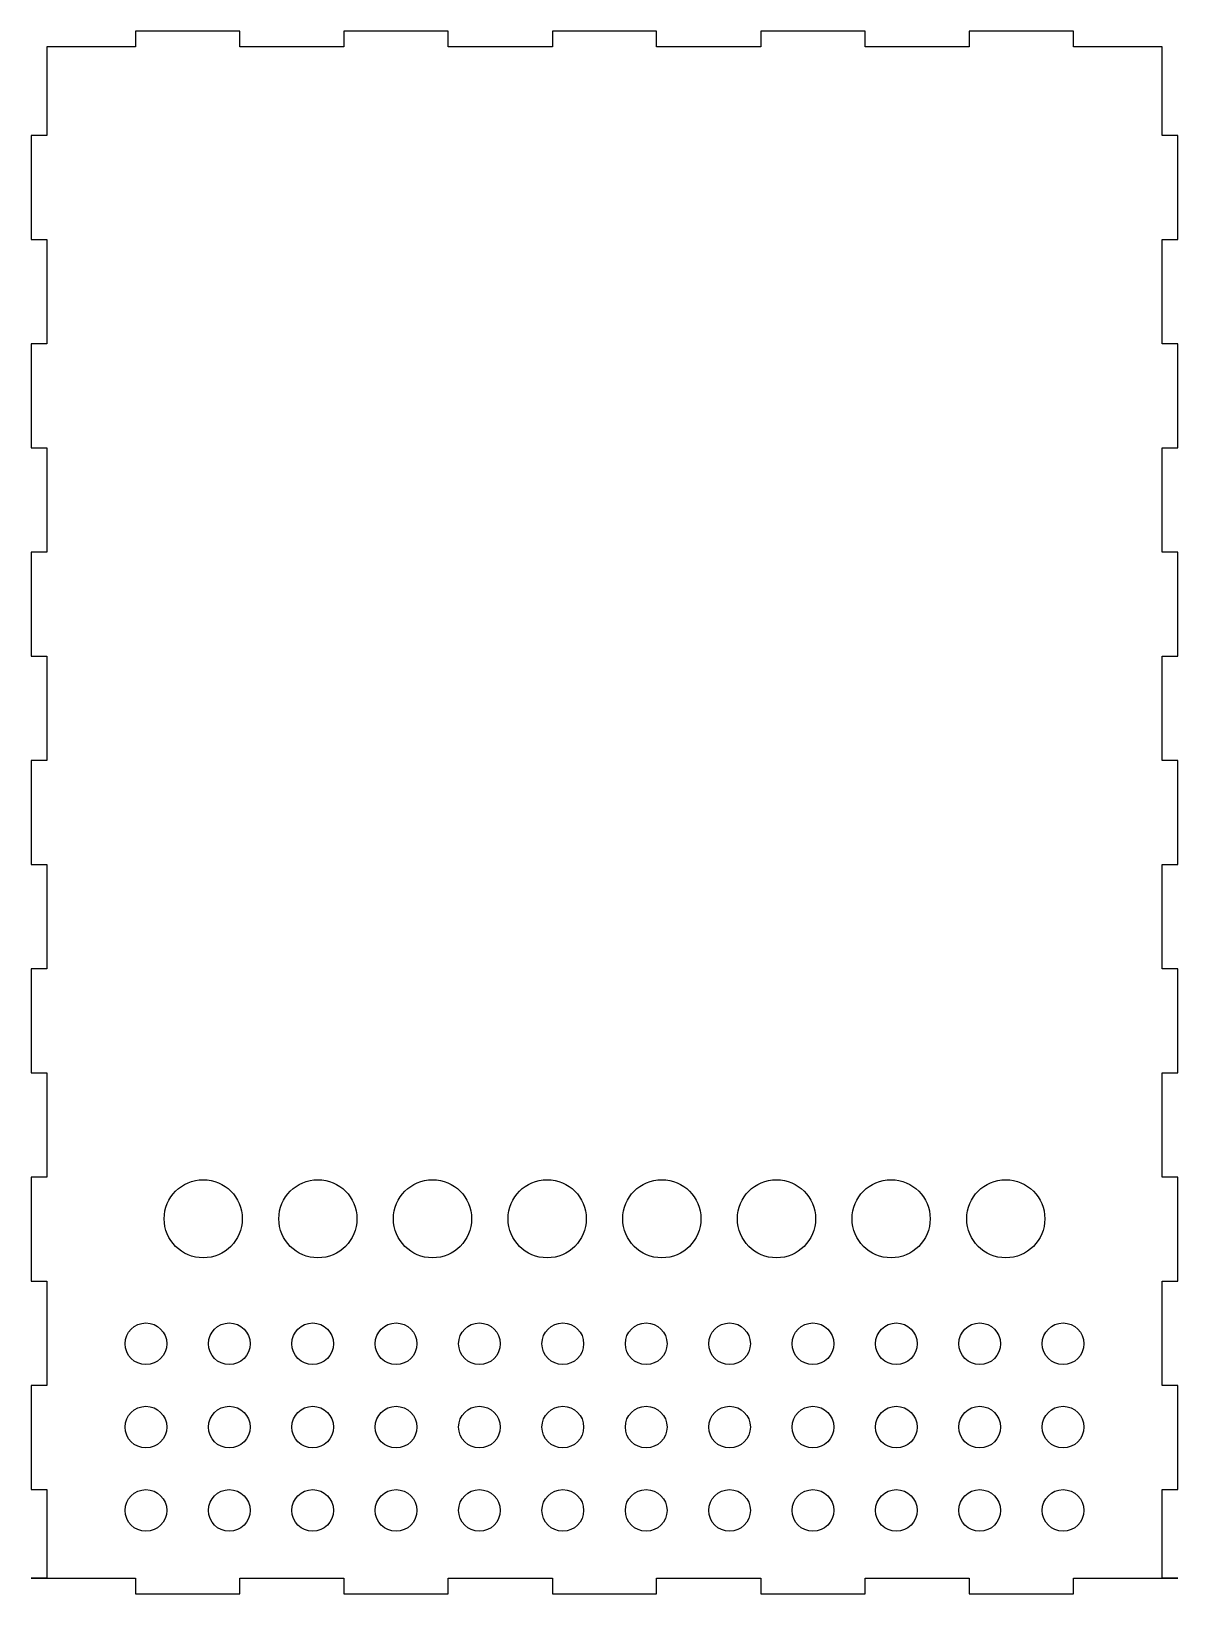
# Model space of a CAD drawing. Extents: x 0 to 220, y 0 to 300.
import ezdxf

# ---------------------------------------------------------------- set-up
doc = ezdxf.new("R2010")
doc.units = 0
doc.layers.add('Body', color=7, linetype='CONTINUOUS')

msp = doc.modelspace()

# ---------------------------------------------------------------- linework, layer by layer
at = {"layer": 'Body'}
for p, q in [((20, 300), (20, 297)), ((40, 300), (20, 300)), ((20, 300, 3), (20, 297, 3)), ((40, 300, 3), (20, 300, 3)), ((20, 300, 3), (20, 297, 3)), ((20, 300), (20, 297)), ((20, 300, 3), (20, 300)), ((40, 300), (20, 300)), ((20, 300, 3), (20, 300)), ((40, 300, 3), (20, 300, 3)), ((40, 297), (40, 300)), ((40, 297, 3), (40, 300, 3)), ((40, 300, 3), (40, 300)), ((40, 297, 3), (40, 300, 3)), ((40, 300, 3), (40, 300)), ((40, 297), (40, 300)), ((60, 300), (60, 297)), ((80, 300), (60, 300)), ((60, 300, 3), (60, 297, 3)), ((80, 300, 3), (60, 300, 3)), ((60, 300, 3), (60, 297, 3)), ((60, 300), (60, 297)), ((60, 300, 3), (60, 300)), ((80, 300), (60, 300)), ((60, 300, 3), (60, 300)), ((80, 300, 3), (60, 300, 3)), ((80, 297), (80, 300)), ((80, 297, 3), (80, 300, 3)), ((80, 300, 3), (80, 300)), ((80, 297, 3), (80, 300, 3)), ((80, 300, 3), (80, 300)), ((80, 297), (80, 300)), ((100, 300), (100, 297)), ((120, 300), (100, 300)), ((100, 300, 3), (100, 297, 3)), ((120, 300, 3), (100, 300, 3)), ((100, 300, 3), (100, 297, 3)), ((100, 300), (100, 297)), ((100, 300, 3), (100, 300)), ((120, 300), (100, 300)), ((100, 300, 3), (100, 300)), ((120, 300, 3), (100, 300, 3)), ((120, 297), (120, 300)), ((120, 297, 3), (120, 300, 3)), ((120, 300, 3), (120, 300)), ((120, 297, 3), (120, 300, 3)), ((120, 300, 3), (120, 300)), ((120, 297), (120, 300)), ((140, 300), (140, 297)), ((160, 300), (140, 300)), ((140, 300, 3), (140, 297, 3)), ((160, 300, 3), (140, 300, 3)), ((140, 300, 3), (140, 297, 3)), ((140, 300), (140, 297)), ((140, 300, 3), (140, 300)), ((160, 300), (140, 300)), ((140, 300, 3), (140, 300)), ((160, 300, 3), (140, 300, 3)), ((160, 297), (160, 300)), ((160, 297, 3), (160, 300, 3)), ((160, 300, 3), (160, 300)), ((160, 297, 3), (160, 300, 3)), ((160, 300, 3), (160, 300)), ((160, 297), (160, 300)), ((180, 300), (180, 297)), ((200, 300), (180, 300)), ((180, 300, 3), (180, 297, 3)), ((200, 300, 3), (180, 300, 3)), ((180, 300, 3), (180, 297, 3)), ((180, 300), (180, 297)), ((180, 300, 3), (180, 300)), ((200, 300), (180, 300)), ((180, 300, 3), (180, 300)), ((200, 300, 3), (180, 300, 3)), ((200, 297), (200, 300)), ((200, 297, 3), (200, 300, 3)), ((200, 300, 3), (200, 300)), ((200, 297, 3), (200, 300, 3)), ((200, 300, 3), (200, 300)), ((200, 297), (200, 300)), ((3, 297), (3, 280)), ((20, 297), (3, 297)), ((3, 297, 3), (3, 280, 3)), ((20, 297, 3), (3, 297, 3)), ((3, 297, 3), (3, 280, 3)), ((3, 297), (3, 280)), ((3, 297, 3), (3, 297)), ((20, 297, 3), (3, 297, 3)), ((3, 297, 3), (3, 297)), ((20, 297), (3, 297)), ((20, 297, 3), (20, 297)), ((20, 297, 3), (20, 297)), ((60, 297), (40, 297)), ((60, 297, 3), (40, 297, 3)), ((40, 297, 3), (40, 297)), ((60, 297, 3), (40, 297, 3)), ((40, 297, 3), (40, 297)), ((60, 297), (40, 297)), ((60, 297, 3), (60, 297)), ((60, 297, 3), (60, 297)), ((100, 297), (80, 297)), ((100, 297, 3), (80, 297, 3)), ((80, 297, 3), (80, 297)), ((100, 297, 3), (80, 297, 3)), ((80, 297, 3), (80, 297)), ((100, 297), (80, 297)), ((100, 297, 3), (100, 297)), ((100, 297, 3), (100, 297)), ((140, 297), (120, 297)), ((140, 297, 3), (120, 297, 3)), ((120, 297, 3), (120, 297)), ((140, 297, 3), (120, 297, 3)), ((120, 297, 3), (120, 297)), ((140, 297), (120, 297)), ((140, 297, 3), (140, 297)), ((140, 297, 3), (140, 297)), ((180, 297), (160, 297)), ((180, 297, 3), (160, 297, 3)), ((160, 297, 3), (160, 297)), ((180, 297, 3), (160, 297, 3)), ((160, 297, 3), (160, 297)), ((180, 297), (160, 297)), ((180, 297, 3), (180, 297)), ((180, 297, 3), (180, 297)), ((217, 297), (200, 297)), ((217, 297, 3), (200, 297, 3)), ((200, 297, 3), (200, 297)), ((217, 297, 3), (200, 297, 3)), ((200, 297, 3), (200, 297)), ((217, 297), (200, 297)), ((217, 280), (217, 297)), ((217, 280, 3), (217, 297, 3)), ((217, 297, 3), (217, 297)), ((217, 280, 3), (217, 297, 3)), ((217, 297, 3), (217, 297)), ((217, 280), (217, 297)), ((0, 280), (0, 260)), ((3, 280), (0, 280)), ((0, 280, 3), (0, 260, 3)), ((3, 280, 3), (0, 280, 3)), ((0, 280), (0, 260)), ((0, 280, 3), (0, 260, 3)), ((0, 280, 3), (0, 280)), ((3, 280, 3), (0, 280, 3)), ((0, 280, 3), (0, 280)), ((3, 280), (0, 280)), ((3, 280, 3), (3, 280)), ((3, 280, 3), (3, 280)), ((220, 280), (217, 280)), ((220, 280, 3), (217, 280, 3)), ((217, 280, 3), (217, 280)), ((220, 280, 3), (217, 280, 3)), ((217, 280, 3), (217, 280)), ((220, 280), (217, 280)), ((220, 260), (220, 280)), ((220, 260, 3), (220, 280, 3)), ((220, 280, 3), (220, 280)), ((220, 260), (220, 280)), ((220, 280, 3), (220, 280)), ((220, 260, 3), (220, 280, 3)), ((0, 260), (3, 260)), ((0, 260, 3), (3, 260, 3)), ((0, 260, 3), (3, 260, 3)), ((0, 260), (3, 260)), ((0, 260, 3), (0, 260)), ((0, 260, 3), (0, 260)), ((3, 260), (3, 240)), ((3, 260, 3), (3, 240, 3)), ((3, 260, 3), (3, 240, 3)), ((3, 260), (3, 240)), ((3, 260, 3), (3, 260)), ((3, 260, 3), (3, 260)), ((217, 260), (220, 260)), ((217, 240), (217, 260)), ((217, 260, 3), (220, 260, 3)), ((217, 240, 3), (217, 260, 3)), ((217, 260, 3), (220, 260, 3)), ((217, 260), (220, 260)), ((217, 260, 3), (217, 260)), ((217, 240, 3), (217, 260, 3)), ((217, 260, 3), (217, 260)), ((217, 240), (217, 260)), ((220, 260, 3), (220, 260)), ((220, 260, 3), (220, 260)), ((0, 240), (0, 220)), ((3, 240), (0, 240)), ((0, 240, 3), (0, 220, 3)), ((3, 240, 3), (0, 240, 3)), ((0, 240), (0, 220)), ((0, 240, 3), (0, 220, 3)), ((0, 240, 3), (0, 240)), ((3, 240, 3), (0, 240, 3)), ((0, 240, 3), (0, 240)), ((3, 240), (0, 240)), ((3, 240, 3), (3, 240)), ((3, 240, 3), (3, 240)), ((220, 240), (217, 240)), ((220, 240, 3), (217, 240, 3)), ((217, 240, 3), (217, 240)), ((220, 240, 3), (217, 240, 3)), ((217, 240, 3), (217, 240)), ((220, 240), (217, 240)), ((220, 220), (220, 240)), ((220, 220, 3), (220, 240, 3)), ((220, 240, 3), (220, 240)), ((220, 220), (220, 240)), ((220, 240, 3), (220, 240)), ((220, 220, 3), (220, 240, 3)), ((0, 220), (3, 220)), ((0, 220, 3), (3, 220, 3)), ((0, 220, 3), (3, 220, 3)), ((0, 220), (3, 220)), ((0, 220, 3), (0, 220)), ((0, 220, 3), (0, 220)), ((3, 220), (3, 200)), ((3, 220, 3), (3, 200, 3)), ((3, 220, 3), (3, 200, 3)), ((3, 220), (3, 200)), ((3, 220, 3), (3, 220)), ((3, 220, 3), (3, 220)), ((217, 220), (220, 220)), ((217, 200), (217, 220)), ((217, 220, 3), (220, 220, 3)), ((217, 200, 3), (217, 220, 3)), ((217, 220, 3), (220, 220, 3)), ((217, 220), (220, 220)), ((217, 220, 3), (217, 220)), ((217, 200, 3), (217, 220, 3)), ((217, 220, 3), (217, 220)), ((217, 200), (217, 220)), ((220, 220, 3), (220, 220)), ((220, 220, 3), (220, 220)), ((0, 200), (0, 180)), ((3, 200), (0, 200)), ((0, 200, 3), (0, 180, 3)), ((3, 200, 3), (0, 200, 3)), ((0, 200), (0, 180)), ((0, 200, 3), (0, 180, 3)), ((0, 200, 3), (0, 200)), ((3, 200, 3), (0, 200, 3)), ((0, 200, 3), (0, 200)), ((3, 200), (0, 200)), ((3, 200, 3), (3, 200)), ((3, 200, 3), (3, 200)), ((220, 200), (217, 200)), ((220, 200, 3), (217, 200, 3)), ((217, 200, 3), (217, 200)), ((220, 200, 3), (217, 200, 3)), ((217, 200, 3), (217, 200)), ((220, 200), (217, 200)), ((220, 180), (220, 200)), ((220, 180, 3), (220, 200, 3)), ((220, 200, 3), (220, 200)), ((220, 180), (220, 200)), ((220, 200, 3), (220, 200)), ((220, 180, 3), (220, 200, 3)), ((0, 180), (3, 180)), ((0, 180, 3), (3, 180, 3)), ((0, 180, 3), (3, 180, 3)), ((0, 180), (3, 180)), ((0, 180, 3), (0, 180)), ((0, 180, 3), (0, 180)), ((3, 180), (3, 160)), ((3, 180, 3), (3, 160, 3)), ((3, 180, 3), (3, 160, 3)), ((3, 180), (3, 160)), ((3, 180, 3), (3, 180)), ((3, 180, 3), (3, 180)), ((217, 180), (220, 180)), ((217, 160), (217, 180)), ((217, 180, 3), (220, 180, 3)), ((217, 160, 3), (217, 180, 3)), ((217, 180, 3), (220, 180, 3)), ((217, 180), (220, 180)), ((217, 180, 3), (217, 180)), ((217, 160, 3), (217, 180, 3)), ((217, 180, 3), (217, 180)), ((217, 160), (217, 180)), ((220, 180, 3), (220, 180)), ((220, 180, 3), (220, 180)), ((0, 160), (0, 140)), ((3, 160), (0, 160)), ((0, 160, 3), (0, 140, 3)), ((3, 160, 3), (0, 160, 3)), ((0, 160), (0, 140)), ((0, 160, 3), (0, 140, 3)), ((0, 160, 3), (0, 160)), ((3, 160, 3), (0, 160, 3)), ((0, 160, 3), (0, 160)), ((3, 160), (0, 160)), ((3, 160, 3), (3, 160)), ((3, 160, 3), (3, 160)), ((220, 160), (217, 160)), ((220, 160, 3), (217, 160, 3)), ((217, 160, 3), (217, 160)), ((220, 160, 3), (217, 160, 3)), ((217, 160, 3), (217, 160)), ((220, 160), (217, 160)), ((220, 140), (220, 160)), ((220, 140, 3), (220, 160, 3)), ((220, 160, 3), (220, 160)), ((220, 140), (220, 160)), ((220, 160, 3), (220, 160)), ((220, 140, 3), (220, 160, 3)), ((0, 140), (3, 140)), ((0, 140, 3), (3, 140, 3)), ((0, 140, 3), (3, 140, 3)), ((0, 140), (3, 140)), ((0, 140, 3), (0, 140)), ((0, 140, 3), (0, 140)), ((3, 140), (3, 120)), ((3, 140, 3), (3, 120, 3)), ((3, 140, 3), (3, 120, 3)), ((3, 140), (3, 120)), ((3, 140, 3), (3, 140)), ((3, 140, 3), (3, 140)), ((217, 140), (220, 140)), ((217, 120), (217, 140)), ((217, 140, 3), (220, 140, 3)), ((217, 120, 3), (217, 140, 3)), ((217, 140, 3), (220, 140, 3)), ((217, 140), (220, 140)), ((217, 140, 3), (217, 140)), ((217, 120, 3), (217, 140, 3)), ((217, 140, 3), (217, 140)), ((217, 120), (217, 140)), ((220, 140, 3), (220, 140)), ((220, 140, 3), (220, 140)), ((0, 120), (0, 100)), ((3, 120), (0, 120)), ((0, 120, 3), (0, 100, 3)), ((3, 120, 3), (0, 120, 3)), ((0, 120), (0, 100)), ((0, 120, 3), (0, 100, 3)), ((0, 120, 3), (0, 120)), ((3, 120, 3), (0, 120, 3)), ((0, 120, 3), (0, 120)), ((3, 120), (0, 120)), ((3, 120, 3), (3, 120)), ((3, 120, 3), (3, 120)), ((220, 120), (217, 120)), ((220, 120, 3), (217, 120, 3)), ((217, 120, 3), (217, 120)), ((220, 120, 3), (217, 120, 3)), ((217, 120, 3), (217, 120)), ((220, 120), (217, 120)), ((220, 100), (220, 120)), ((220, 100, 3), (220, 120, 3)), ((220, 120, 3), (220, 120)), ((220, 100), (220, 120)), ((220, 120, 3), (220, 120)), ((220, 100, 3), (220, 120, 3)), ((0, 100), (3, 100)), ((0, 100, 3), (3, 100, 3)), ((0, 100, 3), (3, 100, 3)), ((0, 100), (3, 100)), ((0, 100, 3), (0, 100)), ((0, 100, 3), (0, 100)), ((3, 100), (3, 80)), ((3, 100, 3), (3, 80, 3)), ((3, 100, 3), (3, 80, 3)), ((3, 100), (3, 80)), ((3, 100, 3), (3, 100)), ((3, 100, 3), (3, 100)), ((217, 100), (220, 100)), ((217, 80), (217, 100)), ((217, 100, 3), (220, 100, 3)), ((217, 80, 3), (217, 100, 3)), ((217, 100, 3), (220, 100, 3)), ((217, 100), (220, 100)), ((217, 100, 3), (217, 100)), ((217, 80, 3), (217, 100, 3)), ((217, 100, 3), (217, 100)), ((217, 80), (217, 100)), ((220, 100, 3), (220, 100)), ((220, 100, 3), (220, 100)), ((0, 80), (0, 60)), ((3, 80), (0, 80)), ((0, 80, 3), (0, 60, 3)), ((3, 80, 3), (0, 80, 3)), ((0, 80), (0, 60)), ((0, 80, 3), (0, 60, 3)), ((0, 80, 3), (0, 80)), ((3, 80, 3), (0, 80, 3)), ((0, 80, 3), (0, 80)), ((3, 80), (0, 80)), ((3, 80, 3), (3, 80)), ((3, 80, 3), (3, 80)), ((220, 80), (217, 80)), ((220, 80, 3), (217, 80, 3)), ((217, 80, 3), (217, 80)), ((220, 80, 3), (217, 80, 3)), ((217, 80, 3), (217, 80)), ((220, 80), (217, 80)), ((220, 60), (220, 80)), ((220, 60, 3), (220, 80, 3)), ((220, 80, 3), (220, 80)), ((220, 60), (220, 80)), ((220, 80, 3), (220, 80)), ((220, 60, 3), (220, 80, 3)), ((40.5, 72, 3), (40.5, 72)), ((40.5, 72, 3), (40.5, 72)), ((62.5, 72, 3), (62.5, 72)), ((62.5, 72, 3), (62.5, 72)), ((84.5, 72, 3), (84.5, 72)), ((84.5, 72, 3), (84.5, 72)), ((106.5, 72, 3), (106.5, 72)), ((106.5, 72, 3), (106.5, 72)), ((128.5, 72, 3), (128.5, 72)), ((128.5, 72, 3), (128.5, 72)), ((150.5, 72, 3), (150.5, 72)), ((150.5, 72, 3), (150.5, 72)), ((172.5, 72, 3), (172.5, 72)), ((172.5, 72, 3), (172.5, 72)), ((194.5, 72, 3), (194.5, 72)), ((194.5, 72, 3), (194.5, 72)), ((0, 60), (3, 60)), ((0, 60, 3), (3, 60, 3)), ((0, 60, 3), (3, 60, 3)), ((0, 60), (3, 60)), ((0, 60, 3), (0, 60)), ((0, 60, 3), (0, 60)), ((3, 60), (3, 40)), ((3, 60, 3), (3, 40, 3)), ((3, 60, 3), (3, 40, 3)), ((3, 60), (3, 40)), ((3, 60, 3), (3, 60)), ((3, 60, 3), (3, 60)), ((217, 60), (220, 60)), ((217, 40), (217, 60)), ((217, 60, 3), (220, 60, 3)), ((217, 40, 3), (217, 60, 3)), ((217, 60, 3), (220, 60, 3)), ((217, 60), (220, 60)), ((217, 60, 3), (217, 60)), ((217, 40, 3), (217, 60, 3)), ((217, 60, 3), (217, 60)), ((217, 40), (217, 60)), ((220, 60, 3), (220, 60)), ((220, 60, 3), (220, 60)), ((26, 48, 3), (26, 48)), ((26, 48, 3), (26, 48)), ((42, 48, 3), (42, 48)), ((42, 48, 3), (42, 48)), ((58, 48, 3), (58, 48)), ((58, 48, 3), (58, 48)), ((74, 48, 3), (74, 48)), ((74, 48, 3), (74, 48)), ((90, 48, 3), (90, 48)), ((90, 48, 3), (90, 48)), ((106, 48, 3), (106, 48)), ((106, 48, 3), (106, 48)), ((122, 48, 3), (122, 48)), ((122, 48, 3), (122, 48)), ((138, 48, 3), (138, 48)), ((138, 48, 3), (138, 48)), ((154, 48, 3), (154, 48)), ((154, 48, 3), (154, 48)), ((170, 48, 3), (170, 48)), ((170, 48, 3), (170, 48)), ((186, 48, 3), (186, 48)), ((186, 48, 3), (186, 48)), ((202, 48, 3), (202, 48)), ((202, 48, 3), (202, 48)), ((0, 40), (0, 20.01)), ((3, 40), (0, 40)), ((0, 40, 3), (0, 20.01, 3)), ((3, 40, 3), (0, 40, 3)), ((0, 40), (0, 20.01)), ((0, 40, 3), (0, 20.01, 3)), ((0, 40, 3), (0, 40)), ((3, 40, 3), (0, 40, 3)), ((0, 40, 3), (0, 40)), ((3, 40), (0, 40)), ((3, 40, 3), (3, 40)), ((3, 40, 3), (3, 40)), ((220, 40), (217, 40)), ((220, 40, 3), (217, 40, 3)), ((217, 40, 3), (217, 40)), ((220, 40, 3), (217, 40, 3)), ((217, 40, 3), (217, 40)), ((220, 40), (217, 40)), ((220, 20.01), (220, 40)), ((220, 20.01, 3), (220, 40, 3)), ((220, 40, 3), (220, 40)), ((220, 20.01), (220, 40)), ((220, 40, 3), (220, 40)), ((220, 20.01, 3), (220, 40, 3)), ((26, 32, 3), (26, 32)), ((26, 32, 3), (26, 32)), ((42, 32, 3), (42, 32)), ((42, 32, 3), (42, 32)), ((58, 32, 3), (58, 32)), ((58, 32, 3), (58, 32)), ((74, 32, 3), (74, 32)), ((74, 32, 3), (74, 32)), ((90, 32, 3), (90, 32)), ((90, 32, 3), (90, 32)), ((106, 32, 3), (106, 32)), ((106, 32, 3), (106, 32)), ((122, 32, 3), (122, 32)), ((122, 32, 3), (122, 32)), ((138, 32, 3), (138, 32)), ((138, 32, 3), (138, 32)), ((154, 32, 3), (154, 32)), ((154, 32, 3), (154, 32)), ((170, 32, 3), (170, 32)), ((170, 32, 3), (170, 32)), ((186, 32, 3), (186, 32)), ((186, 32, 3), (186, 32)), ((202, 32, 3), (202, 32)), ((202, 32, 3), (202, 32)), ((0, 20.01), (3, 20.01)), ((0, 20.01, 3), (3, 20.01, 3)), ((0, 20.01, 3), (3, 20.01, 3)), ((0, 20.01), (3, 20.01)), ((0, 20.01, 3), (0, 20.01)), ((0, 20.01, 3), (0, 20.01)), ((3, 20.01), (3, 3.01)), ((3, 20.01, 3), (3, 3.01, 3)), ((3, 20.01, 3), (3, 3.01, 3)), ((3, 20.01), (3, 3.01)), ((3, 20.01, 3), (3, 20.01)), ((3, 20.01, 3), (3, 20.01)), ((217, 20.01), (220, 20.01)), ((217, 3.01), (217, 20.01)), ((217, 20.01, 3), (220, 20.01, 3)), ((217, 3.01, 3), (217, 20.01, 3)), ((217, 20.01, 3), (220, 20.01, 3)), ((217, 20.01), (220, 20.01)), ((217, 20.01, 3), (217, 20.01)), ((217, 3.01, 3), (217, 20.01, 3)), ((217, 20.01, 3), (217, 20.01)), ((217, 3.01), (217, 20.01)), ((220, 20.01, 3), (220, 20.01)), ((220, 20.01, 3), (220, 20.01)), ((26, 16, 3), (26, 16)), ((26, 16, 3), (26, 16)), ((42, 16, 3), (42, 16)), ((42, 16, 3), (42, 16)), ((58, 16, 3), (58, 16)), ((58, 16, 3), (58, 16)), ((74, 16, 3), (74, 16)), ((74, 16, 3), (74, 16)), ((90, 16, 3), (90, 16)), ((90, 16, 3), (90, 16)), ((106, 16, 3), (106, 16)), ((106, 16, 3), (106, 16)), ((122, 16, 3), (122, 16)), ((122, 16, 3), (122, 16)), ((138, 16, 3), (138, 16)), ((138, 16, 3), (138, 16)), ((154, 16, 3), (154, 16)), ((154, 16, 3), (154, 16)), ((170, 16, 3), (170, 16)), ((170, 16, 3), (170, 16)), ((186, 16, 3), (186, 16)), ((186, 16, 3), (186, 16)), ((202, 16, 3), (202, 16)), ((202, 16, 3), (202, 16)), ((0, 3.01), (0, 3)), ((3, 3.01), (0, 3.01)), ((0, 3.01, 3), (0, 3, 3)), ((3, 3.01, 3), (0, 3.01, 3)), ((0, 3.01), (0, 3)), ((0, 3.01, 3), (0, 3, 3)), ((0, 3.01, 3), (0, 3.01)), ((3, 3.01, 3), (0, 3.01, 3)), ((0, 3.01, 3), (0, 3.01)), ((3, 3.01), (0, 3.01)), ((3, 3.01, 3), (3, 3.01)), ((3, 3.01, 3), (3, 3.01)), ((220, 3.01), (217, 3.01)), ((220, 3.01, 3), (217, 3.01, 3)), ((217, 3.01, 3), (217, 3.01)), ((220, 3.01, 3), (217, 3.01, 3)), ((217, 3.01, 3), (217, 3.01)), ((220, 3.01), (217, 3.01)), ((220, 3), (220, 3.01)), ((220, 3, 3), (220, 3.01, 3)), ((220, 3.01, 3), (220, 3.01)), ((220, 3), (220, 3.01)), ((220, 3.01, 3), (220, 3.01)), ((220, 3, 3), (220, 3.01, 3)), ((0, 3), (20, 3)), ((0, 3, 3), (20, 3, 3)), ((0, 3, 3), (20, 3, 3)), ((0, 3), (20, 3)), ((0, 3, 3), (0, 3)), ((0, 3, 3), (0, 3)), ((20, 3), (20, 0)), ((20, 3, 3), (20, 0, 3)), ((20, 3, 3), (20, 0, 3)), ((20, 3), (20, 0)), ((20, 3, 3), (20, 3)), ((20, 3, 3), (20, 3)), ((20, 0), (40, 0)), ((20, 0, 3), (40, 0, 3)), ((20, 0, 3), (20, 0)), ((20, 0), (40, 0)), ((20, 0, 3), (40, 0, 3)), ((20, 0, 3), (20, 0)), ((40, 3), (60, 3)), ((40, 0), (40, 3)), ((40, 0, 3), (40, 3, 3)), ((40, 3, 3), (40, 3)), ((40, 0), (40, 3)), ((40, 3, 3), (60, 3, 3)), ((40, 0, 3), (40, 3, 3)), ((40, 3, 3), (60, 3, 3)), ((40, 3), (60, 3)), ((40, 3, 3), (40, 3)), ((60, 3), (60, 0)), ((60, 3, 3), (60, 0, 3)), ((60, 3, 3), (60, 0, 3)), ((60, 3), (60, 0)), ((60, 3, 3), (60, 3)), ((60, 3, 3), (60, 3)), ((60, 0), (80, 0)), ((60, 0, 3), (80, 0, 3)), ((60, 0), (80, 0)), ((60, 0, 3), (80, 0, 3)), ((80, 3), (100, 3)), ((80, 0), (80, 3)), ((80, 3, 3), (100, 3, 3)), ((80, 0, 3), (80, 3, 3)), ((80, 3, 3), (100, 3, 3)), ((80, 3), (100, 3)), ((80, 3, 3), (80, 3)), ((80, 0, 3), (80, 3, 3)), ((80, 3, 3), (80, 3)), ((80, 0), (80, 3)), ((100, 3), (100, 0)), ((100, 3, 3), (100, 0, 3)), ((100, 3, 3), (100, 0, 3)), ((100, 3), (100, 0)), ((100, 3, 3), (100, 3)), ((100, 3, 3), (100, 3)), ((100, 0), (120, 0)), ((100, 0, 3), (120, 0, 3)), ((100, 0), (120, 0)), ((100, 0, 3), (120, 0, 3)), ((120, 3), (140, 3)), ((120, 0), (120, 3)), ((120, 3, 3), (140, 3, 3)), ((120, 0, 3), (120, 3, 3)), ((120, 3, 3), (140, 3, 3)), ((120, 3), (140, 3)), ((120, 3, 3), (120, 3)), ((120, 0, 3), (120, 3, 3)), ((120, 3, 3), (120, 3)), ((120, 0), (120, 3)), ((140, 3), (140, 0)), ((140, 3, 3), (140, 0, 3)), ((140, 3, 3), (140, 0, 3)), ((140, 3), (140, 0)), ((140, 3, 3), (140, 3)), ((140, 3, 3), (140, 3)), ((140, 0), (160, 0)), ((140, 0, 3), (160, 0, 3)), ((140, 0), (160, 0)), ((140, 0, 3), (160, 0, 3)), ((160, 3), (180, 3)), ((160, 0), (160, 3)), ((160, 3, 3), (180, 3, 3)), ((160, 0, 3), (160, 3, 3)), ((160, 3, 3), (180, 3, 3)), ((160, 3), (180, 3)), ((160, 3, 3), (160, 3)), ((160, 0, 3), (160, 3, 3)), ((160, 3, 3), (160, 3)), ((160, 0), (160, 3)), ((180, 3), (180, 0)), ((180, 3, 3), (180, 0, 3)), ((180, 3, 3), (180, 0, 3)), ((180, 3), (180, 0)), ((180, 3, 3), (180, 3)), ((180, 3, 3), (180, 3)), ((180, 0), (200, 0)), ((180, 0, 3), (200, 0, 3)), ((180, 0), (200, 0)), ((180, 0, 3), (200, 0, 3)), ((200, 3), (220, 3)), ((200, 0), (200, 3)), ((200, 3, 3), (220, 3, 3)), ((200, 0, 3), (200, 3, 3)), ((200, 3, 3), (220, 3, 3)), ((200, 3), (220, 3)), ((200, 3, 3), (200, 3)), ((200, 0, 3), (200, 3, 3)), ((200, 3, 3), (200, 3)), ((200, 0), (200, 3)), ((220, 3, 3), (220, 3)), ((220, 3, 3), (220, 3)), ((40, 0, 3), (40, 0)), ((40, 0, 3), (40, 0)), ((60, 0, 3), (60, 0)), ((60, 0, 3), (60, 0)), ((80, 0, 3), (80, 0)), ((80, 0, 3), (80, 0)), ((100, 0, 3), (100, 0)), ((100, 0, 3), (100, 0)), ((120, 0, 3), (120, 0)), ((120, 0, 3), (120, 0)), ((140, 0, 3), (140, 0)), ((140, 0, 3), (140, 0)), ((160, 0, 3), (160, 0)), ((160, 0, 3), (160, 0)), ((180, 0, 3), (180, 0)), ((180, 0, 3), (180, 0)), ((200, 0, 3), (200, 0)), ((200, 0, 3), (200, 0))]:
    msp.add_line(p, q, dxfattribs=at)
for centre, radius in [((33, 72), 7.5), ((33, 72), 7.5), ((33, 72), 7.5), ((33, 72), 7.5), ((55, 72), 7.5), ((55, 72), 7.5), ((55, 72), 7.5), ((55, 72), 7.5), ((77, 72), 7.5), ((77, 72), 7.5), ((77, 72), 7.5), ((77, 72), 7.5), ((99, 72), 7.5), ((99, 72), 7.5), ((99, 72), 7.5), ((99, 72), 7.5), ((121, 72), 7.5), ((121, 72), 7.5), ((121, 72), 7.5), ((121, 72), 7.5), ((143, 72), 7.5), ((143, 72), 7.5), ((143, 72), 7.5), ((143, 72), 7.5), ((165, 72), 7.5), ((165, 72), 7.5), ((165, 72), 7.5), ((165, 72), 7.5), ((187, 72), 7.5), ((187, 72), 7.5), ((187, 72), 7.5), ((187, 72), 7.5), ((22, 48), 4), ((22, 48), 4), ((22, 48), 4), ((22, 48), 4), ((38, 48), 4), ((38, 48), 4), ((38, 48), 4), ((38, 48), 4), ((54, 48), 4), ((54, 48), 4), ((54, 48), 4), ((54, 48), 4), ((70, 48), 4), ((70, 48), 4), ((70, 48), 4), ((70, 48), 4), ((86, 48), 4), ((86, 48), 4), ((86, 48), 4), ((86, 48), 4), ((102, 48), 4), ((102, 48), 4), ((102, 48), 4), ((102, 48), 4), ((118, 48), 4), ((118, 48), 4), ((118, 48), 4), ((118, 48), 4), ((134, 48), 4), ((134, 48), 4), ((134, 48), 4), ((134, 48), 4), ((150, 48), 4), ((150, 48), 4), ((150, 48), 4), ((150, 48), 4), ((166, 48), 4), ((166, 48), 4), ((166, 48), 4), ((166, 48), 4), ((182, 48), 4), ((182, 48), 4), ((182, 48), 4), ((182, 48), 4), ((198, 48), 4), ((198, 48), 4), ((198, 48), 4), ((198, 48), 4), ((22, 32), 4), ((22, 32), 4), ((22, 32), 4), ((22, 32), 4), ((38, 32), 4), ((38, 32), 4), ((38, 32), 4), ((38, 32), 4), ((54, 32), 4), ((54, 32), 4), ((54, 32), 4), ((54, 32), 4), ((70, 32), 4), ((70, 32), 4), ((70, 32), 4), ((70, 32), 4), ((86, 32), 4), ((86, 32), 4), ((86, 32), 4), ((86, 32), 4), ((102, 32), 4), ((102, 32), 4), ((102, 32), 4), ((102, 32), 4), ((118, 32), 4), ((118, 32), 4), ((118, 32), 4), ((118, 32), 4), ((134, 32), 4), ((134, 32), 4), ((134, 32), 4), ((134, 32), 4), ((150, 32), 4), ((150, 32), 4), ((150, 32), 4), ((150, 32), 4), ((166, 32), 4), ((166, 32), 4), ((166, 32), 4), ((166, 32), 4), ((182, 32), 4), ((182, 32), 4), ((182, 32), 4), ((182, 32), 4), ((198, 32), 4), ((198, 32), 4), ((198, 32), 4), ((198, 32), 4), ((22, 16), 4), ((22, 16), 4), ((22, 16), 4), ((22, 16), 4), ((38, 16), 4), ((38, 16), 4), ((38, 16), 4), ((38, 16), 4), ((54, 16), 4), ((54, 16), 4), ((54, 16), 4), ((54, 16), 4), ((70, 16), 4), ((70, 16), 4), ((70, 16), 4), ((70, 16), 4), ((86, 16), 4), ((86, 16), 4), ((86, 16), 4), ((86, 16), 4), ((102, 16), 4), ((102, 16), 4), ((102, 16), 4), ((102, 16), 4), ((118, 16), 4), ((118, 16), 4), ((118, 16), 4), ((118, 16), 4), ((134, 16), 4), ((134, 16), 4), ((134, 16), 4), ((134, 16), 4), ((150, 16), 4), ((150, 16), 4), ((150, 16), 4), ((150, 16), 4), ((166, 16), 4), ((166, 16), 4), ((166, 16), 4), ((166, 16), 4), ((182, 16), 4), ((182, 16), 4), ((182, 16), 4), ((182, 16), 4), ((198, 16), 4), ((198, 16), 4), ((198, 16), 4), ((198, 16), 4)]:
    msp.add_circle(centre, radius, dxfattribs=at)

doc.saveas('drawing.dxf')
